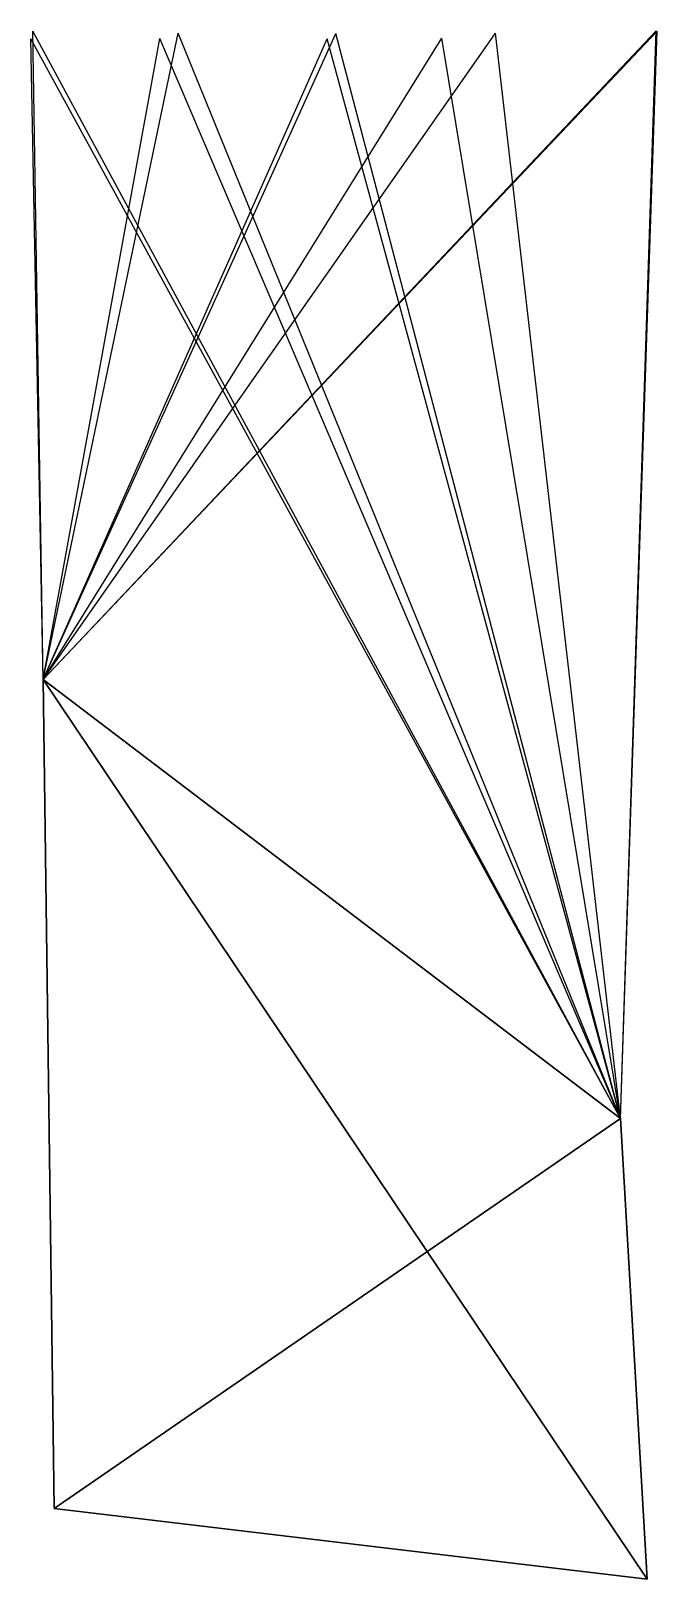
# Model space of a CAD drawing. Header units: metres. Extents: x -0.7 to 17.3, y -2 to 42.5.
import ezdxf

# ---------------------------------------------------------------- set-up
doc = ezdxf.new("R2010")
doc.units = ezdxf.units.M

msp = doc.modelspace()

# ---------------------------------------------------------------- linework, layer by layer
at = {"layer": 'LAYER'}
for p, q in [((16.28, 11.2), (-0.62, 42.44)), ((-0.32, 23.82), (-0.62, 42.44)), ((-0.32, 23.82), (17.3, 42.45)), ((-0.32, 23.82), (17.33, 42.44)), ((-0.32, 23.82), (3.56, 42.39)), ((-0.32, 23.82), (12.69, 42.39)), ((-0.32, 23.82), (8.1, 42.38)), ((16.28, 11.2), (3.56, 42.39)), ((16.28, 11.2), (8.1, 42.38)), ((16.28, 11.2), (12.69, 42.39)), ((16.28, 11.2), (17.3, 42.45)), ((16.28, 11.2), (17.33, 42.44)), ((16.28, 11.2), (-0.67, 42.22)), ((-0.32, 23.82), (-0.67, 42.22)), ((-0.32, 23.82), (11.14, 42.24)), ((-0.32, 23.82), (3.04, 42.23)), ((-0.32, 23.82), (7.85, 42.22)), ((16.28, 11.2), (3.04, 42.23)), ((16.28, 11.2), (7.85, 42.22)), ((16.28, 11.2), (11.14, 42.24)), ((0, 0), (-0.32, 23.82)), ((17.05, -2.03), (-0.32, 23.82)), ((16.28, 11.2), (-0.32, 23.82)), ((16.28, 11.2), (-0.32, 23.82)), ((-0.32, 23.82), (0, 0)), ((-0.32, 23.82), (16.28, 11.2)), ((-0.32, 23.82), (17.05, -2.03)), ((-0.32, 23.82), (0, 0)), ((-0.32, 23.82), (16.28, 11.2)), ((0, 0), (16.28, 11.2)), ((16.28, 11.2), (0, 0)), ((16.28, 11.2), (0, 0)), ((17.05, -2.03), (16.28, 11.2)), ((16.28, 11.2), (17.05, -2.03)), ((16.28, 11.2), (17.05, -2.03)), ((0, 0), (17.05, -2.03)), ((17.05, -2.03), (0, 0))]:
    msp.add_line(p, q, dxfattribs=at)

doc.saveas('drawing.dxf')
